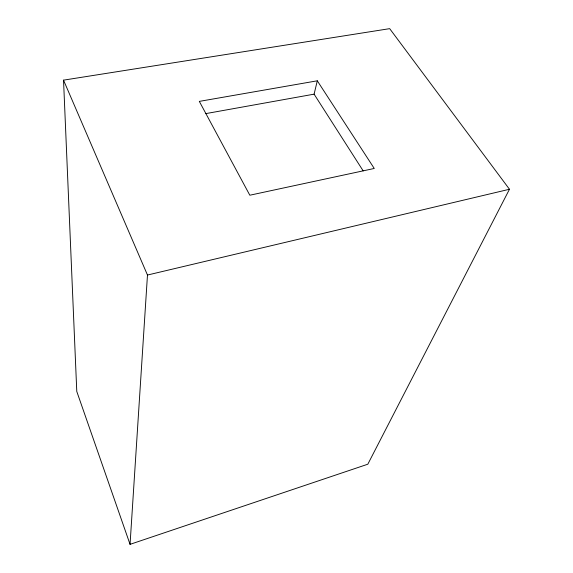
<?xml version="1.0" encoding="UTF-8"?>
<svg xmlns="http://www.w3.org/2000/svg" width="573" height="573" viewBox="0 0 573 573"><rect width="100%" height="100%" fill="white"/><g stroke="black" fill="none" stroke-linecap="round" stroke-linejoin="round"><path stroke-width="0.86" d="M130.05 544.35L147.476 275.04L63.531 80.148L389.683 28.65L509.469 189.255L367.823 464.209L130.05 544.35L76.775 391.438L63.531 80.148M363.175 170.89L314.097 94.158L317.299 80.807L199.318 101.385L249.821 195.221L374.255 168.469L317.299 80.807M147.476 275.04L509.469 189.255M205.728 113.626L314.097 94.158"/></g></svg>
